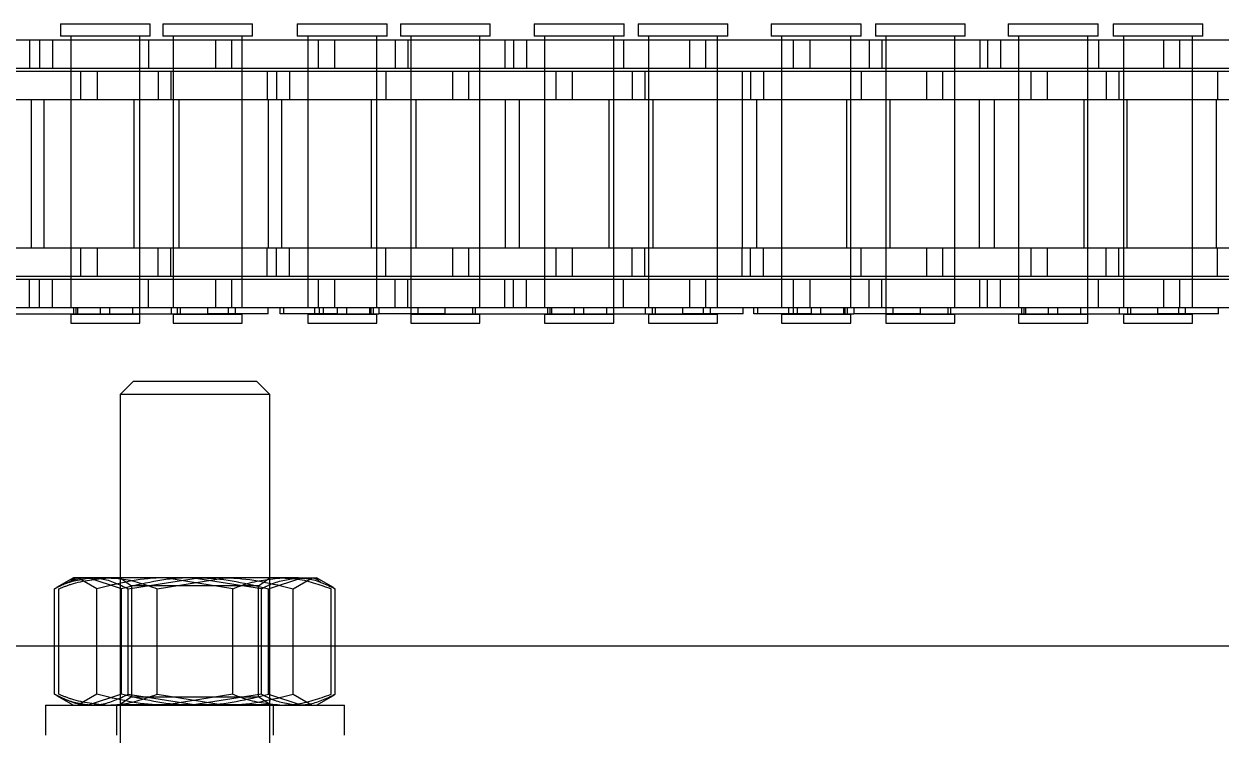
# Model space of a CAD drawing. Header units: metres. Extents: x 0 to 21025, y 0 to 14850.
# Drawn here: x 2212.9 to 2276.9, y 9051.4 to 9089.4 of the extents above; entities that cross this region are included whole.
import ezdxf

# ---------------------------------------------------------------- set-up
doc = ezdxf.new("R2010")
doc.units = ezdxf.units.M
doc.header["$LTSCALE"] = 25
doc.linetypes.add('HIDDEN2', pattern=[4.7625, 3.175, -1.5875])
doc.layers.add('SL4', color=4, linetype='Continuous')
doc.layers.add('ST1', color=7, linetype='HIDDEN2')

msp = doc.modelspace()

# ---------------------------------------------------------------- linework, layer by layer
at = {"layer": 'SL4'}
msp.add_line((2085.802, 9056.144), (2875.564, 9056.144), dxfattribs=at)
at = {"layer": 'ST1'}
for p, q in [((2214.797, 9089.384), (2219.594, 9089.384)), ((2214.797, 9089.384), (2214.797, 9088.725)), ((2219.594, 9088.725), (2219.594, 9089.384)), ((2220.28, 9089.384), (2225.077, 9089.384)), ((2220.28, 9089.384), (2220.28, 9088.725)), ((2225.077, 9088.725), (2225.077, 9089.384)), ((2227.467, 9089.384), (2232.264, 9089.384)), ((2227.467, 9089.384), (2227.467, 9088.725)), ((2232.264, 9088.725), (2232.264, 9089.384)), ((2232.98, 9089.384), (2237.777, 9089.384)), ((2232.98, 9089.384), (2232.98, 9088.725)), ((2237.777, 9088.725), (2237.777, 9089.384)), ((2240.137, 9089.384), (2244.934, 9089.384)), ((2240.137, 9089.384), (2240.137, 9088.725)), ((2244.934, 9088.725), (2244.934, 9089.384)), ((2245.68, 9089.384), (2250.477, 9089.384)), ((2245.68, 9089.384), (2245.68, 9088.725)), ((2250.477, 9088.725), (2250.477, 9089.384)), ((2252.807, 9089.384), (2257.604, 9089.384)), ((2252.807, 9089.384), (2252.807, 9088.725)), ((2257.604, 9088.725), (2257.604, 9089.384)), ((2258.38, 9089.384), (2263.177, 9089.384)), ((2258.38, 9089.384), (2258.38, 9088.725)), ((2263.177, 9088.725), (2263.177, 9089.384)), ((2265.477, 9089.384), (2270.274, 9089.384)), ((2265.477, 9089.384), (2265.477, 9088.725)), ((2270.274, 9088.725), (2270.274, 9089.384)), ((2271.08, 9089.384), (2275.877, 9089.384)), ((2271.08, 9089.384), (2271.08, 9088.725)), ((2275.877, 9088.725), (2275.877, 9089.384)), ((2219.594, 9088.725), (2214.797, 9088.725)), ((2215.35, 9088.725), (2215.35, 9074.227)), ((2219.04, 9074.227), (2219.04, 9088.725)), ((2225.077, 9088.725), (2220.28, 9088.725)), ((2220.834, 9088.725), (2220.834, 9074.227)), ((2224.524, 9074.227), (2224.524, 9088.725)), ((2232.264, 9088.725), (2227.467, 9088.725)), ((2228.02, 9088.725), (2228.02, 9074.227)), ((2231.71, 9074.227), (2231.71, 9088.725)), ((2237.777, 9088.725), (2232.98, 9088.725)), ((2233.534, 9088.725), (2233.534, 9074.227)), ((2237.224, 9074.227), (2237.224, 9088.725)), ((2244.934, 9088.725), (2240.137, 9088.725)), ((2240.69, 9088.725), (2240.69, 9074.227)), ((2244.38, 9074.227), (2244.38, 9088.725)), ((2250.477, 9088.725), (2245.68, 9088.725)), ((2246.234, 9088.725), (2246.234, 9074.227)), ((2249.924, 9074.227), (2249.924, 9088.725)), ((2257.604, 9088.725), (2252.807, 9088.725)), ((2253.36, 9088.725), (2253.36, 9074.227)), ((2257.05, 9074.227), (2257.05, 9088.725)), ((2263.177, 9088.725), (2258.38, 9088.725)), ((2258.934, 9088.725), (2258.934, 9074.227)), ((2262.624, 9074.227), (2262.624, 9088.725)), ((2270.274, 9088.725), (2265.477, 9088.725)), ((2266.03, 9088.725), (2266.03, 9074.227)), ((2269.72, 9074.227), (2269.72, 9088.725)), ((2275.877, 9088.725), (2271.08, 9088.725)), ((2271.634, 9088.725), (2271.634, 9074.227)), ((2275.324, 9074.227), (2275.324, 9088.725)), ((2204.059, 9088.541), (2213.154, 9088.541)), ((2213.154, 9088.541), (2213.154, 9087.021)), ((2213.154, 9088.541), (2219.504, 9088.541)), ((2213.685, 9088.541), (2213.685, 9087.021)), ((2214.371, 9088.541), (2214.371, 9087.021)), ((2215.35, 9088.541), (2215.35, 9087.021)), ((2219.04, 9087.021), (2219.04, 9088.541)), ((2219.504, 9088.541), (2219.504, 9087.021)), ((2219.504, 9088.541), (2228.599, 9088.541)), ((2220.834, 9088.541), (2220.834, 9087.021)), ((2223.115, 9087.021), (2223.115, 9088.541)), ((2223.945, 9088.541), (2223.945, 9087.021)), ((2224.524, 9087.021), (2224.524, 9088.541)), ((2228.02, 9088.541), (2228.02, 9087.021)), ((2228.599, 9088.541), (2229.459, 9088.541)), ((2228.599, 9087.021), (2228.599, 9088.541)), ((2229.459, 9088.541), (2238.554, 9088.541)), ((2229.459, 9088.541), (2229.459, 9087.021)), ((2231.71, 9087.021), (2231.71, 9088.541)), ((2232.69, 9088.541), (2232.69, 9087.021)), ((2233.376, 9088.541), (2233.376, 9087.021)), ((2233.534, 9088.541), (2233.534, 9087.021)), ((2237.224, 9087.021), (2237.224, 9088.541)), ((2238.554, 9088.541), (2238.554, 9087.021)), ((2238.554, 9088.541), (2244.904, 9088.541)), ((2239.025, 9088.541), (2239.025, 9087.021)), ((2239.711, 9088.541), (2239.711, 9087.021)), ((2240.69, 9088.541), (2240.69, 9087.021)), ((2244.38, 9087.021), (2244.38, 9088.541)), ((2244.904, 9088.541), (2244.904, 9087.021)), ((2244.904, 9088.541), (2253.999, 9088.541)), ((2246.234, 9088.541), (2246.234, 9087.021)), ((2248.455, 9087.021), (2248.455, 9088.541)), ((2249.285, 9088.541), (2249.285, 9087.021)), ((2249.924, 9087.021), (2249.924, 9088.541)), ((2253.36, 9088.541), (2253.36, 9087.021)), ((2253.999, 9088.541), (2254.859, 9088.541)), ((2253.999, 9087.021), (2253.999, 9088.541)), ((2254.859, 9088.541), (2263.954, 9088.541)), ((2254.859, 9088.541), (2254.859, 9087.021)), ((2257.05, 9087.021), (2257.05, 9088.541)), ((2258.03, 9088.541), (2258.03, 9087.021)), ((2258.716, 9088.541), (2258.716, 9087.021)), ((2258.934, 9088.541), (2258.934, 9087.021)), ((2262.624, 9087.021), (2262.624, 9088.541)), ((2263.954, 9088.541), (2263.954, 9087.021)), ((2263.954, 9088.541), (2270.304, 9088.541)), ((2264.365, 9088.541), (2264.365, 9087.021)), ((2265.051, 9088.541), (2265.051, 9087.021)), ((2266.03, 9088.541), (2266.03, 9087.021)), ((2269.72, 9087.021), (2269.72, 9088.541)), ((2270.304, 9088.541), (2270.304, 9087.021)), ((2270.304, 9088.541), (2279.399, 9088.541)), ((2271.634, 9088.541), (2271.634, 9087.021)), ((2273.795, 9087.021), (2273.795, 9088.541)), ((2274.625, 9088.541), (2274.625, 9087.021)), ((2275.324, 9087.021), (2275.324, 9088.541)), ((2204.059, 9087.021), (2213.154, 9087.021)), ((2206.804, 9086.869), (2215.899, 9086.869)), ((2213.154, 9087.021), (2219.504, 9087.021)), ((2215.35, 9086.869), (2215.35, 9085.349)), ((2215.899, 9086.869), (2216.759, 9086.869)), ((2215.899, 9085.349), (2215.899, 9086.869)), ((2216.759, 9086.869), (2225.854, 9086.869)), ((2216.759, 9086.869), (2216.759, 9085.349)), ((2219.04, 9085.349), (2219.04, 9086.869)), ((2219.504, 9087.021), (2228.599, 9087.021)), ((2220.02, 9086.869), (2220.02, 9085.349)), ((2220.706, 9086.869), (2220.706, 9085.349)), ((2220.834, 9086.869), (2220.834, 9085.349)), ((2224.524, 9085.349), (2224.524, 9086.869)), ((2225.854, 9086.869), (2225.854, 9085.349)), ((2225.854, 9086.869), (2232.204, 9086.869)), ((2226.355, 9086.869), (2226.355, 9085.349)), ((2227.041, 9086.869), (2227.041, 9085.349)), ((2228.02, 9086.869), (2228.02, 9085.349)), ((2228.599, 9087.021), (2229.459, 9087.021)), ((2229.459, 9087.021), (2238.554, 9087.021)), ((2231.71, 9085.349), (2231.71, 9086.869)), ((2232.204, 9086.869), (2232.204, 9085.349)), ((2232.204, 9086.869), (2241.299, 9086.869)), ((2233.534, 9086.869), (2233.534, 9085.349)), ((2235.785, 9085.349), (2235.785, 9086.869)), ((2236.615, 9086.869), (2236.615, 9085.349)), ((2237.224, 9085.349), (2237.224, 9086.869)), ((2238.554, 9087.021), (2244.904, 9087.021)), ((2240.69, 9086.869), (2240.69, 9085.349)), ((2241.299, 9086.869), (2242.159, 9086.869)), ((2241.299, 9085.349), (2241.299, 9086.869)), ((2242.159, 9086.869), (2251.254, 9086.869)), ((2242.159, 9086.869), (2242.159, 9085.349)), ((2244.38, 9085.349), (2244.38, 9086.869)), ((2244.904, 9087.021), (2253.999, 9087.021)), ((2245.36, 9086.869), (2245.36, 9085.349)), ((2246.046, 9086.869), (2246.046, 9085.349)), ((2246.234, 9086.869), (2246.234, 9085.349)), ((2249.924, 9085.349), (2249.924, 9086.869)), ((2251.254, 9086.869), (2251.254, 9085.349)), ((2251.254, 9086.869), (2257.604, 9086.869)), ((2251.695, 9086.869), (2251.695, 9085.349)), ((2252.381, 9086.869), (2252.381, 9085.349)), ((2253.36, 9086.869), (2253.36, 9085.349)), ((2253.999, 9087.021), (2254.859, 9087.021)), ((2254.859, 9087.021), (2263.954, 9087.021)), ((2257.05, 9085.349), (2257.05, 9086.869)), ((2257.604, 9086.869), (2257.604, 9085.349)), ((2257.604, 9086.869), (2266.699, 9086.869)), ((2258.934, 9086.869), (2258.934, 9085.349)), ((2261.125, 9085.349), (2261.125, 9086.869)), ((2261.955, 9086.869), (2261.955, 9085.349)), ((2262.624, 9085.349), (2262.624, 9086.869)), ((2263.954, 9087.021), (2270.304, 9087.021)), ((2266.03, 9086.869), (2266.03, 9085.349)), ((2266.699, 9086.869), (2267.559, 9086.869)), ((2266.699, 9085.349), (2266.699, 9086.869)), ((2267.559, 9086.869), (2276.654, 9086.869)), ((2267.559, 9086.869), (2267.559, 9085.349)), ((2269.72, 9085.349), (2269.72, 9086.869)), ((2270.304, 9087.021), (2279.399, 9087.021)), ((2270.7, 9086.869), (2270.7, 9085.349)), ((2271.386, 9086.869), (2271.386, 9085.349)), ((2271.634, 9086.869), (2271.634, 9085.349)), ((2275.324, 9085.349), (2275.324, 9086.869)), ((2276.654, 9086.869), (2276.654, 9085.349)), ((2276.654, 9086.869), (2283.004, 9086.869)), ((2206.804, 9085.349), (2215.899, 9085.349)), ((2213.235, 9085.349), (2213.235, 9077.419)), ((2213.939, 9077.419), (2213.939, 9085.349)), ((2215.35, 9085.349), (2215.35, 9077.419)), ((2215.899, 9085.349), (2216.759, 9085.349)), ((2216.759, 9085.349), (2225.854, 9085.349)), ((2218.719, 9085.349), (2218.719, 9077.419)), ((2219.04, 9077.419), (2219.04, 9085.349)), ((2220.834, 9085.349), (2220.834, 9077.419)), ((2221.155, 9077.419), (2221.155, 9085.349)), ((2224.524, 9077.419), (2224.524, 9085.349)), ((2225.854, 9085.349), (2232.204, 9085.349)), ((2225.905, 9085.349), (2225.905, 9077.419)), ((2226.639, 9077.419), (2226.639, 9085.349)), ((2228.02, 9085.349), (2228.02, 9077.419)), ((2231.419, 9085.349), (2231.419, 9077.419)), ((2231.71, 9077.419), (2231.71, 9085.349)), ((2232.204, 9085.349), (2241.299, 9085.349)), ((2233.534, 9085.349), (2233.534, 9077.419)), ((2233.825, 9077.419), (2233.825, 9085.349)), ((2237.224, 9077.419), (2237.224, 9085.349)), ((2238.575, 9085.349), (2238.575, 9077.419)), ((2239.339, 9077.419), (2239.339, 9085.349)), ((2240.69, 9085.349), (2240.69, 9077.419)), ((2241.299, 9085.349), (2242.159, 9085.349)), ((2242.159, 9085.349), (2251.254, 9085.349)), ((2244.119, 9085.349), (2244.119, 9077.419)), ((2244.38, 9077.419), (2244.38, 9085.349)), ((2246.234, 9085.349), (2246.234, 9077.419)), ((2246.495, 9077.419), (2246.495, 9085.349)), ((2249.924, 9077.419), (2249.924, 9085.349)), ((2251.245, 9085.349), (2251.245, 9077.419)), ((2251.254, 9085.349), (2257.604, 9085.349)), ((2252.039, 9077.419), (2252.039, 9085.349)), ((2253.36, 9085.349), (2253.36, 9077.419)), ((2256.819, 9085.349), (2256.819, 9077.419)), ((2257.05, 9077.419), (2257.05, 9085.349)), ((2257.604, 9085.349), (2266.699, 9085.349)), ((2258.934, 9085.349), (2258.934, 9077.419)), ((2259.165, 9077.419), (2259.165, 9085.349)), ((2262.624, 9077.419), (2262.624, 9085.349)), ((2263.915, 9085.349), (2263.915, 9077.419)), ((2264.739, 9077.419), (2264.739, 9085.349)), ((2266.03, 9085.349), (2266.03, 9077.419)), ((2266.699, 9085.349), (2267.559, 9085.349)), ((2267.559, 9085.349), (2276.654, 9085.349)), ((2269.519, 9085.349), (2269.519, 9077.419)), ((2269.72, 9077.419), (2269.72, 9085.349)), ((2271.634, 9085.349), (2271.634, 9077.419)), ((2271.835, 9077.419), (2271.835, 9085.349)), ((2275.324, 9077.419), (2275.324, 9085.349)), ((2276.585, 9085.349), (2276.585, 9077.419)), ((2276.654, 9085.349), (2283.004, 9085.349)), ((2206.804, 9077.419), (2215.899, 9077.419)), ((2215.35, 9077.419), (2215.35, 9075.899)), ((2215.899, 9077.419), (2216.759, 9077.419)), ((2215.899, 9075.899), (2215.899, 9077.419)), ((2216.759, 9077.419), (2225.854, 9077.419)), ((2216.759, 9077.419), (2216.759, 9075.899)), ((2219.04, 9075.899), (2219.04, 9077.419)), ((2220.02, 9075.899), (2220.02, 9077.419)), ((2220.706, 9075.899), (2220.706, 9077.419)), ((2220.834, 9077.419), (2220.834, 9075.899)), ((2224.524, 9075.899), (2224.524, 9077.419)), ((2225.854, 9075.899), (2225.854, 9077.419)), ((2225.854, 9077.419), (2232.204, 9077.419)), ((2226.355, 9075.899), (2226.355, 9077.419)), ((2227.041, 9075.899), (2227.041, 9077.419)), ((2228.02, 9077.419), (2228.02, 9075.899)), ((2231.71, 9075.899), (2231.71, 9077.419)), ((2232.204, 9075.899), (2232.204, 9077.419)), ((2232.204, 9077.419), (2241.299, 9077.419)), ((2233.534, 9077.419), (2233.534, 9075.899)), ((2235.785, 9075.899), (2235.785, 9077.419)), ((2236.615, 9077.419), (2236.615, 9075.899)), ((2237.224, 9075.899), (2237.224, 9077.419)), ((2240.69, 9077.419), (2240.69, 9075.899)), ((2241.299, 9077.419), (2242.159, 9077.419)), ((2241.299, 9075.899), (2241.299, 9077.419)), ((2242.159, 9077.419), (2251.254, 9077.419)), ((2242.159, 9077.419), (2242.159, 9075.899)), ((2244.38, 9075.899), (2244.38, 9077.419)), ((2245.36, 9075.899), (2245.36, 9077.419)), ((2246.046, 9075.899), (2246.046, 9077.419)), ((2246.234, 9077.419), (2246.234, 9075.899)), ((2249.924, 9075.899), (2249.924, 9077.419)), ((2251.254, 9075.899), (2251.254, 9077.419)), ((2251.254, 9077.419), (2257.604, 9077.419)), ((2251.695, 9075.899), (2251.695, 9077.419)), ((2252.381, 9075.899), (2252.381, 9077.419)), ((2253.36, 9077.419), (2253.36, 9075.899)), ((2257.05, 9075.899), (2257.05, 9077.419)), ((2257.604, 9075.899), (2257.604, 9077.419)), ((2257.604, 9077.419), (2266.699, 9077.419)), ((2258.934, 9077.419), (2258.934, 9075.899)), ((2261.125, 9075.899), (2261.125, 9077.419)), ((2261.955, 9077.419), (2261.955, 9075.899)), ((2262.624, 9075.899), (2262.624, 9077.419)), ((2266.03, 9077.419), (2266.03, 9075.899)), ((2266.699, 9077.419), (2267.559, 9077.419)), ((2266.699, 9075.899), (2266.699, 9077.419)), ((2267.559, 9077.419), (2276.654, 9077.419)), ((2267.559, 9077.419), (2267.559, 9075.899)), ((2269.72, 9075.899), (2269.72, 9077.419)), ((2270.7, 9075.899), (2270.7, 9077.419)), ((2271.386, 9075.899), (2271.386, 9077.419)), ((2271.634, 9077.419), (2271.634, 9075.899)), ((2275.324, 9075.899), (2275.324, 9077.419)), ((2276.654, 9075.899), (2276.654, 9077.419)), ((2276.654, 9077.419), (2283.004, 9077.419)), ((2206.804, 9075.899), (2215.899, 9075.899)), ((2215.899, 9075.899), (2216.759, 9075.899)), ((2216.759, 9075.899), (2225.854, 9075.899)), ((2225.854, 9075.899), (2232.204, 9075.899)), ((2232.204, 9075.899), (2241.299, 9075.899)), ((2241.299, 9075.899), (2242.159, 9075.899)), ((2242.159, 9075.899), (2251.254, 9075.899)), ((2251.254, 9075.899), (2257.604, 9075.899)), ((2257.604, 9075.899), (2266.699, 9075.899)), ((2266.699, 9075.899), (2267.559, 9075.899)), ((2267.559, 9075.899), (2276.654, 9075.899)), ((2276.654, 9075.899), (2283.004, 9075.899)), ((2204.059, 9075.747), (2213.154, 9075.747)), ((2213.154, 9074.227), (2213.154, 9075.747)), ((2213.154, 9075.747), (2219.504, 9075.747)), ((2213.685, 9074.227), (2213.685, 9075.747)), ((2214.371, 9074.227), (2214.371, 9075.747)), ((2215.35, 9075.747), (2215.35, 9074.227)), ((2219.04, 9073.894), (2219.04, 9075.747)), ((2219.504, 9074.227), (2219.504, 9075.747)), ((2219.504, 9075.747), (2228.599, 9075.747)), ((2220.834, 9075.747), (2220.834, 9074.227)), ((2223.115, 9074.227), (2223.115, 9075.747)), ((2223.945, 9075.747), (2223.945, 9074.227)), ((2224.524, 9074.227), (2224.524, 9075.747)), ((2228.02, 9075.747), (2228.02, 9074.227)), ((2228.599, 9075.747), (2229.459, 9075.747)), ((2228.599, 9074.227), (2228.599, 9075.747)), ((2229.459, 9075.747), (2238.554, 9075.747)), ((2229.459, 9075.747), (2229.459, 9074.227)), ((2231.71, 9074.227), (2231.71, 9075.747)), ((2232.69, 9074.227), (2232.69, 9075.747)), ((2233.376, 9074.227), (2233.376, 9075.747)), ((2233.534, 9075.747), (2233.534, 9073.894)), ((2237.224, 9074.227), (2237.224, 9075.747)), ((2238.554, 9074.227), (2238.554, 9075.747)), ((2238.554, 9075.747), (2244.904, 9075.747)), ((2239.025, 9074.227), (2239.025, 9075.747)), ((2239.711, 9074.227), (2239.711, 9075.747)), ((2240.69, 9075.747), (2240.69, 9074.227)), ((2244.38, 9073.894), (2244.38, 9075.747)), ((2244.904, 9074.227), (2244.904, 9075.747)), ((2244.904, 9075.747), (2253.999, 9075.747)), ((2246.234, 9075.747), (2246.234, 9074.227)), ((2248.455, 9074.227), (2248.455, 9075.747)), ((2249.285, 9075.747), (2249.285, 9074.227)), ((2249.924, 9074.227), (2249.924, 9075.747)), ((2253.36, 9075.747), (2253.36, 9074.227)), ((2253.999, 9075.747), (2254.859, 9075.747)), ((2253.999, 9074.227), (2253.999, 9075.747)), ((2254.859, 9075.747), (2263.954, 9075.747)), ((2254.859, 9075.747), (2254.859, 9074.227)), ((2257.05, 9074.227), (2257.05, 9075.747)), ((2258.03, 9074.227), (2258.03, 9075.747)), ((2258.716, 9074.227), (2258.716, 9075.747)), ((2258.934, 9075.747), (2258.934, 9073.894)), ((2262.624, 9074.227), (2262.624, 9075.747)), ((2263.954, 9074.227), (2263.954, 9075.747)), ((2263.954, 9075.747), (2270.304, 9075.747)), ((2264.365, 9074.227), (2264.365, 9075.747)), ((2265.051, 9074.227), (2265.051, 9075.747)), ((2266.03, 9075.747), (2266.03, 9074.227)), ((2269.72, 9073.894), (2269.72, 9075.747)), ((2270.304, 9074.227), (2270.304, 9075.747)), ((2270.304, 9075.747), (2279.399, 9075.747)), ((2271.634, 9075.747), (2271.634, 9074.227)), ((2273.795, 9074.227), (2273.795, 9075.747)), ((2274.625, 9075.747), (2274.625, 9074.227)), ((2275.324, 9074.227), (2275.324, 9075.747)), ((2204.059, 9074.227), (2213.154, 9074.227)), ((2213.154, 9074.227), (2219.504, 9074.227)), ((2215.519, 9073.894), (2215.519, 9074.227)), ((2215.641, 9073.894), (2215.641, 9074.227)), ((2215.719, 9074.227), (2215.719, 9073.858)), ((2216.951, 9073.894), (2216.951, 9074.227)), ((2217.439, 9073.894), (2217.439, 9074.227)), ((2218.671, 9073.858), (2218.671, 9074.227)), ((2219.504, 9074.227), (2228.599, 9074.227)), ((2220.747, 9073.894), (2220.747, 9074.227)), ((2221.06, 9073.894), (2221.06, 9074.227)), ((2221.203, 9074.227), (2221.203, 9073.858)), ((2222.679, 9073.894), (2222.679, 9074.227)), ((2223.786, 9073.894), (2223.786, 9074.227)), ((2224.155, 9073.858), (2224.155, 9074.227)), ((2225.91, 9073.894), (2225.91, 9074.227)), ((2226.541, 9073.894), (2226.541, 9074.227)), ((2226.744, 9073.894), (2226.744, 9074.227)), ((2228.389, 9074.227), (2228.389, 9073.858)), ((2228.599, 9074.227), (2229.459, 9074.227)), ((2228.66, 9073.894), (2228.66, 9074.227)), ((2228.862, 9073.894), (2228.862, 9074.227)), ((2229.459, 9074.227), (2238.554, 9074.227)), ((2229.621, 9073.894), (2229.621, 9074.227)), ((2230.109, 9073.894), (2230.109, 9074.227)), ((2231.341, 9073.858), (2231.341, 9074.227)), ((2231.42, 9073.894), (2231.42, 9074.227)), ((2231.541, 9073.894), (2231.541, 9074.227)), ((2231.827, 9074.227), (2231.827, 9073.894)), ((2233.903, 9074.227), (2233.903, 9073.858)), ((2235.379, 9073.894), (2235.379, 9074.227)), ((2236.855, 9073.858), (2236.855, 9074.227)), ((2236.998, 9073.894), (2236.998, 9074.227)), ((2238.554, 9074.227), (2244.904, 9074.227)), ((2240.859, 9073.894), (2240.859, 9074.227)), ((2240.981, 9073.894), (2240.981, 9074.227)), ((2241.059, 9074.227), (2241.059, 9073.858)), ((2242.291, 9073.894), (2242.291, 9074.227)), ((2242.779, 9073.894), (2242.779, 9074.227)), ((2244.011, 9073.858), (2244.011, 9074.227)), ((2244.904, 9074.227), (2253.999, 9074.227)), ((2246.087, 9073.894), (2246.087, 9074.227)), ((2246.46, 9073.894), (2246.46, 9074.227)), ((2246.603, 9074.227), (2246.603, 9073.858)), ((2248.079, 9073.894), (2248.079, 9074.227)), ((2249.186, 9073.894), (2249.186, 9074.227)), ((2249.555, 9073.858), (2249.555, 9074.227)), ((2251.31, 9073.894), (2251.31, 9074.227)), ((2251.881, 9073.894), (2251.881, 9074.227)), ((2252.084, 9073.894), (2252.084, 9074.227)), ((2253.729, 9074.227), (2253.729, 9073.858)), ((2253.999, 9074.227), (2254.859, 9074.227)), ((2254, 9073.894), (2254, 9074.227)), ((2254.202, 9073.894), (2254.202, 9074.227)), ((2254.859, 9074.227), (2263.954, 9074.227)), ((2254.961, 9073.894), (2254.961, 9074.227)), ((2255.449, 9073.894), (2255.449, 9074.227)), ((2256.681, 9073.858), (2256.681, 9074.227)), ((2256.76, 9073.894), (2256.76, 9074.227)), ((2256.881, 9073.894), (2256.881, 9074.227)), ((2257.227, 9074.227), (2257.227, 9073.894)), ((2259.303, 9074.227), (2259.303, 9073.858)), ((2260.779, 9073.894), (2260.779, 9074.227)), ((2262.255, 9073.858), (2262.255, 9074.227)), ((2262.398, 9073.894), (2262.398, 9074.227)), ((2263.954, 9074.227), (2270.304, 9074.227)), ((2266.199, 9073.894), (2266.199, 9074.227)), ((2266.321, 9073.894), (2266.321, 9074.227)), ((2266.399, 9074.227), (2266.399, 9073.858)), ((2267.631, 9073.894), (2267.631, 9074.227)), ((2268.119, 9073.894), (2268.119, 9074.227)), ((2269.351, 9073.858), (2269.351, 9074.227)), ((2270.304, 9074.227), (2279.399, 9074.227)), ((2271.427, 9073.894), (2271.427, 9074.227)), ((2271.86, 9073.894), (2271.86, 9074.227)), ((2272.003, 9074.227), (2272.003, 9073.858)), ((2273.479, 9073.894), (2273.479, 9074.227)), ((2274.586, 9073.894), (2274.586, 9074.227)), ((2274.955, 9073.858), (2274.955, 9074.227)), ((2276.71, 9073.894), (2276.71, 9074.227)), ((2209.979, 9073.894), (2222.679, 9073.894)), ((2219.04, 9073.858), (2215.35, 9073.858)), ((2215.35, 9073.858), (2215.35, 9073.384)), ((2215.35, 9073.384), (2219.04, 9073.384)), ((2219.04, 9073.384), (2219.04, 9073.858)), ((2224.524, 9073.858), (2220.834, 9073.858)), ((2220.834, 9073.858), (2220.834, 9073.384)), ((2220.834, 9073.384), (2224.524, 9073.384)), ((2225.91, 9073.894), (2222.679, 9073.894)), ((2224.524, 9073.384), (2224.524, 9073.858)), ((2229.621, 9073.894), (2226.541, 9073.894)), ((2231.71, 9073.858), (2228.02, 9073.858)), ((2228.02, 9073.858), (2228.02, 9073.384)), ((2228.02, 9073.384), (2231.71, 9073.384)), ((2229.621, 9073.894), (2231.827, 9073.894)), ((2231.71, 9073.384), (2231.71, 9073.858)), ((2235.379, 9073.894), (2231.827, 9073.894)), ((2237.224, 9073.858), (2233.534, 9073.858)), ((2233.534, 9073.858), (2233.534, 9073.384)), ((2233.534, 9073.384), (2237.224, 9073.384)), ((2235.379, 9073.894), (2248.079, 9073.894)), ((2237.224, 9073.384), (2237.224, 9073.858)), ((2244.38, 9073.858), (2240.69, 9073.858)), ((2240.69, 9073.858), (2240.69, 9073.384)), ((2240.69, 9073.384), (2244.38, 9073.384)), ((2244.38, 9073.384), (2244.38, 9073.858)), ((2249.924, 9073.858), (2246.234, 9073.858)), ((2246.234, 9073.858), (2246.234, 9073.384)), ((2246.234, 9073.384), (2249.924, 9073.384)), ((2251.31, 9073.894), (2248.079, 9073.894)), ((2249.924, 9073.384), (2249.924, 9073.858)), ((2254.961, 9073.894), (2251.881, 9073.894)), ((2257.05, 9073.858), (2253.36, 9073.858)), ((2253.36, 9073.858), (2253.36, 9073.384)), ((2253.36, 9073.384), (2257.05, 9073.384)), ((2254.961, 9073.894), (2257.227, 9073.894)), ((2257.05, 9073.384), (2257.05, 9073.858)), ((2260.779, 9073.894), (2257.227, 9073.894)), ((2262.624, 9073.858), (2258.934, 9073.858)), ((2258.934, 9073.858), (2258.934, 9073.384)), ((2258.934, 9073.384), (2262.624, 9073.384)), ((2260.779, 9073.894), (2273.479, 9073.894)), ((2262.624, 9073.384), (2262.624, 9073.858)), ((2269.72, 9073.858), (2266.03, 9073.858)), ((2266.03, 9073.858), (2266.03, 9073.384)), ((2266.03, 9073.384), (2269.72, 9073.384)), ((2269.72, 9073.384), (2269.72, 9073.858)), ((2275.324, 9073.858), (2271.634, 9073.858)), ((2271.634, 9073.858), (2271.634, 9073.384)), ((2271.634, 9073.384), (2275.324, 9073.384)), ((2276.71, 9073.894), (2273.479, 9073.894)), ((2275.324, 9073.384), (2275.324, 9073.858)), ((2218.686, 9070.269), (2217.996, 9069.578)), ((2225.305, 9070.269), (2218.686, 9070.269)), ((2225.996, 9069.578), (2225.305, 9070.269)), ((2225.996, 9069.578), (2217.996, 9069.578)), ((2217.996, 9069.578), (2217.996, 9040.269)), ((2225.996, 9040.269), (2225.996, 9069.578)), ((2214.493, 9053.562), (2214.493, 9059.201)), ((2215.496, 9059.781), (2214.596, 9059.262)), ((2214.723, 9053.562), (2214.723, 9059.201)), ((2216.276, 9059.781), (2215.496, 9059.781)), ((2216.753, 9059.201), (2215.738, 9059.781)), ((2218.058, 9059.201), (2216.276, 9059.781)), ((2221.809, 9059.781), (2216.276, 9059.781)), ((2216.753, 9053.562), (2216.753, 9059.201)), ((2217.996, 9059.781), (2218.596, 9059.361)), ((2218.058, 9053.562), (2218.058, 9059.201)), ((2218.431, 9059.201), (2222.182, 9059.781)), ((2218.431, 9053.562), (2218.431, 9059.201)), ((2224.89, 9059.361), (2218.596, 9059.361)), ((2218.596, 9059.361), (2218.596, 9053.427)), ((2219.966, 9059.201), (2223.602, 9059.781)), ((2219.966, 9053.562), (2219.966, 9059.201)), ((2224.026, 9059.201), (2220.389, 9059.781)), ((2225.56, 9059.201), (2221.809, 9059.781)), ((2227.529, 9059.781), (2221.809, 9059.781)), ((2224.026, 9053.562), (2224.026, 9059.201)), ((2225.396, 9059.361), (2224.89, 9059.361)), ((2225.396, 9059.361), (2225.996, 9059.781)), ((2225.396, 9053.427), (2225.396, 9059.361)), ((2225.56, 9053.562), (2225.56, 9059.201)), ((2225.934, 9059.201), (2227.716, 9059.781)), ((2225.934, 9053.562), (2225.934, 9059.201)), ((2227.239, 9059.201), (2228.254, 9059.781)), ((2227.239, 9053.562), (2227.239, 9059.201)), ((2227.529, 9059.781), (2228.496, 9059.781)), ((2229.395, 9059.262), (2228.496, 9059.781)), ((2229.268, 9053.562), (2229.268, 9059.201)), ((2229.383, 9059.241), (2229.498, 9059.201)), ((2229.498, 9053.562), (2229.498, 9059.201)), ((2085.802, 9056.144), (2875.564, 9056.144)), ((2214.596, 9053.501), (2215.496, 9052.981)), ((2216.753, 9053.562), (2215.738, 9052.981)), ((2218.058, 9053.562), (2216.276, 9052.981)), ((2218.431, 9053.562), (2222.182, 9052.981)), ((2219.966, 9053.562), (2223.602, 9052.981)), ((2224.026, 9053.562), (2220.389, 9052.981)), ((2225.56, 9053.562), (2221.809, 9052.981)), ((2225.934, 9053.562), (2227.716, 9052.981)), ((2227.239, 9053.562), (2228.254, 9052.981)), ((2228.496, 9052.981), (2229.395, 9053.501)), ((2229.383, 9053.522), (2229.498, 9053.562)), ((2213.996, 9052.981), (2229.996, 9052.981)), ((2213.996, 9052.981), (2213.996, 9051.381)), ((2217.796, 9052.981), (2217.796, 9051.381)), ((2218.596, 9053.427), (2217.996, 9053.006)), ((2217.996, 9053.006), (2225.401, 9053.006)), ((2217.996, 9053.006), (2217.996, 9052.981)), ((2218.596, 9053.427), (2225.396, 9053.427)), ((2225.996, 9053.006), (2225.396, 9053.427)), ((2225.401, 9053.006), (2225.996, 9053.006)), ((2225.996, 9052.981), (2225.996, 9053.006)), ((2226.196, 9051.381), (2226.196, 9052.981)), ((2229.996, 9051.381), (2229.996, 9052.981))]:
    msp.add_line(p, q, dxfattribs=at)
for points, knots in [([(2216.276, 9059.781), (2216.233, 9059.78), (2215.631, 9059.772), (2215.042, 9059.476), (2214.493, 9059.201)], [0, 0, 0, 0, 0.070215, 1, 1, 1, 1]), ([(2214.493, 9059.201), (2214.659, 9059.288), (2215.3, 9059.628), (2215.967, 9059.716), (2216.462, 9059.781)], [0, 0, 0, 0, 0.257551, 1, 1, 1, 1]), ([(2214.723, 9059.201), (2214.943, 9059.288), (2215.798, 9059.628), (2216.685, 9059.716), (2217.344, 9059.781)], [0, 0, 0, 0, 0.257551, 1, 1, 1, 1]), ([(2215.738, 9059.781), (2215.714, 9059.781), (2215.547, 9059.78), (2215.384, 9059.64), (2215.244, 9059.52)], [0, 0, 0, 0, 0.1445277, 1, 1, 1, 1]), ([(2216.462, 9059.781), (2216.641, 9059.772), (2217.308, 9059.74), (2217.957, 9059.429), (2218.431, 9059.201)], [0, 0, 0, 0, 0.268634, 1, 1, 1, 1]), ([(2220.389, 9059.781), (2220.303, 9059.78), (2219.075, 9059.772), (2217.872, 9059.476), (2216.753, 9059.201)], [0, 0, 0, 0, 0.070215, 1, 1, 1, 1]), ([(2217.344, 9059.781), (2217.583, 9059.772), (2218.47, 9059.74), (2219.334, 9059.429), (2219.966, 9059.201)], [0, 0, 0, 0, 0.2686336, 1, 1, 1, 1]), ([(2221.809, 9059.781), (2221.72, 9059.78), (2220.453, 9059.772), (2219.212, 9059.476), (2218.058, 9059.201)], [0, 0, 0, 0, 0.070215, 1, 1, 1, 1]), ([(2222.182, 9059.781), (2222.271, 9059.78), (2223.538, 9059.772), (2224.779, 9059.476), (2225.934, 9059.201)], [0, 0, 0, 0, 0.0702148, 1, 1, 1, 1]), ([(2223.602, 9059.781), (2223.688, 9059.78), (2224.916, 9059.772), (2226.12, 9059.476), (2227.239, 9059.201)], [0, 0, 0, 0, 0.070215, 1, 1, 1, 1]), ([(2224.026, 9059.201), (2224.246, 9059.288), (2225.1, 9059.628), (2225.988, 9059.716), (2226.647, 9059.781)], [0, 0, 0, 0, 0.257551, 1, 1, 1, 1]), ([(2225.56, 9059.201), (2225.726, 9059.288), (2226.367, 9059.628), (2227.034, 9059.716), (2227.529, 9059.781)], [0, 0, 0, 0, 0.2575513, 1, 1, 1, 1]), ([(2226.647, 9059.781), (2226.885, 9059.772), (2227.773, 9059.74), (2228.637, 9059.429), (2229.268, 9059.201)], [0, 0, 0, 0, 0.268634, 1, 1, 1, 1]), ([(2227.529, 9059.781), (2227.708, 9059.772), (2228.375, 9059.74), (2229.024, 9059.429), (2229.498, 9059.201)], [0, 0, 0, 0, 0.2686336, 1, 1, 1, 1]), ([(2228.254, 9059.781), (2228.278, 9059.781), (2228.444, 9059.78), (2228.607, 9059.64), (2228.747, 9059.52)], [0, 0, 0, 0, 0.144528, 1, 1, 1, 1]), ([(2216.276, 9052.981), (2216.233, 9052.982), (2215.631, 9052.99), (2215.042, 9053.286), (2214.493, 9053.562)], [0, 0, 0, 0, 0.070215, 1, 1, 1, 1]), ([(2214.493, 9053.562), (2214.659, 9053.474), (2215.3, 9053.134), (2215.967, 9053.046), (2216.462, 9052.981)], [0, 0, 0, 0, 0.257551, 1, 1, 1, 1]), ([(2214.723, 9053.562), (2214.943, 9053.474), (2215.798, 9053.134), (2216.685, 9053.046), (2217.344, 9052.981)], [0, 0, 0, 0, 0.257551, 1, 1, 1, 1]), ([(2216.462, 9052.981), (2216.641, 9052.99), (2217.308, 9053.022), (2217.957, 9053.334), (2218.431, 9053.562)], [0, 0, 0, 0, 0.268634, 1, 1, 1, 1]), ([(2220.389, 9052.981), (2220.303, 9052.982), (2219.075, 9052.99), (2217.872, 9053.286), (2216.753, 9053.562)], [0, 0, 0, 0, 0.070215, 1, 1, 1, 1]), ([(2217.344, 9052.981), (2217.583, 9052.99), (2218.47, 9053.022), (2219.334, 9053.334), (2219.966, 9053.562)], [0, 0, 0, 0, 0.2686336, 1, 1, 1, 1]), ([(2221.809, 9052.981), (2221.72, 9052.982), (2220.453, 9052.99), (2219.212, 9053.286), (2218.058, 9053.562)], [0, 0, 0, 0, 0.0702148, 1, 1, 1, 1]), ([(2222.182, 9052.981), (2222.271, 9052.982), (2223.538, 9052.99), (2224.779, 9053.286), (2225.934, 9053.562)], [0, 0, 0, 0, 0.070215, 1, 1, 1, 1]), ([(2223.602, 9052.981), (2223.688, 9052.982), (2224.916, 9052.99), (2226.12, 9053.286), (2227.239, 9053.562)], [0, 0, 0, 0, 0.0702148, 1, 1, 1, 1]), ([(2224.026, 9053.562), (2224.246, 9053.474), (2225.1, 9053.134), (2225.988, 9053.046), (2226.647, 9052.981)], [0, 0, 0, 0, 0.257551, 1, 1, 1, 1]), ([(2225.56, 9053.562), (2225.726, 9053.474), (2226.367, 9053.134), (2227.034, 9053.046), (2227.529, 9052.981)], [0, 0, 0, 0, 0.257551, 1, 1, 1, 1]), ([(2226.647, 9052.981), (2226.885, 9052.99), (2227.773, 9053.022), (2228.637, 9053.334), (2229.268, 9053.562)], [0, 0, 0, 0, 0.2686336, 1, 1, 1, 1]), ([(2227.529, 9052.981), (2227.708, 9052.99), (2228.375, 9053.022), (2229.024, 9053.334), (2229.498, 9053.562)], [0, 0, 0, 0, 0.2686336, 1, 1, 1, 1])]:
    msp.add_open_spline(points, degree=3, knots=knots, dxfattribs=at)

doc.saveas('drawing.dxf')
